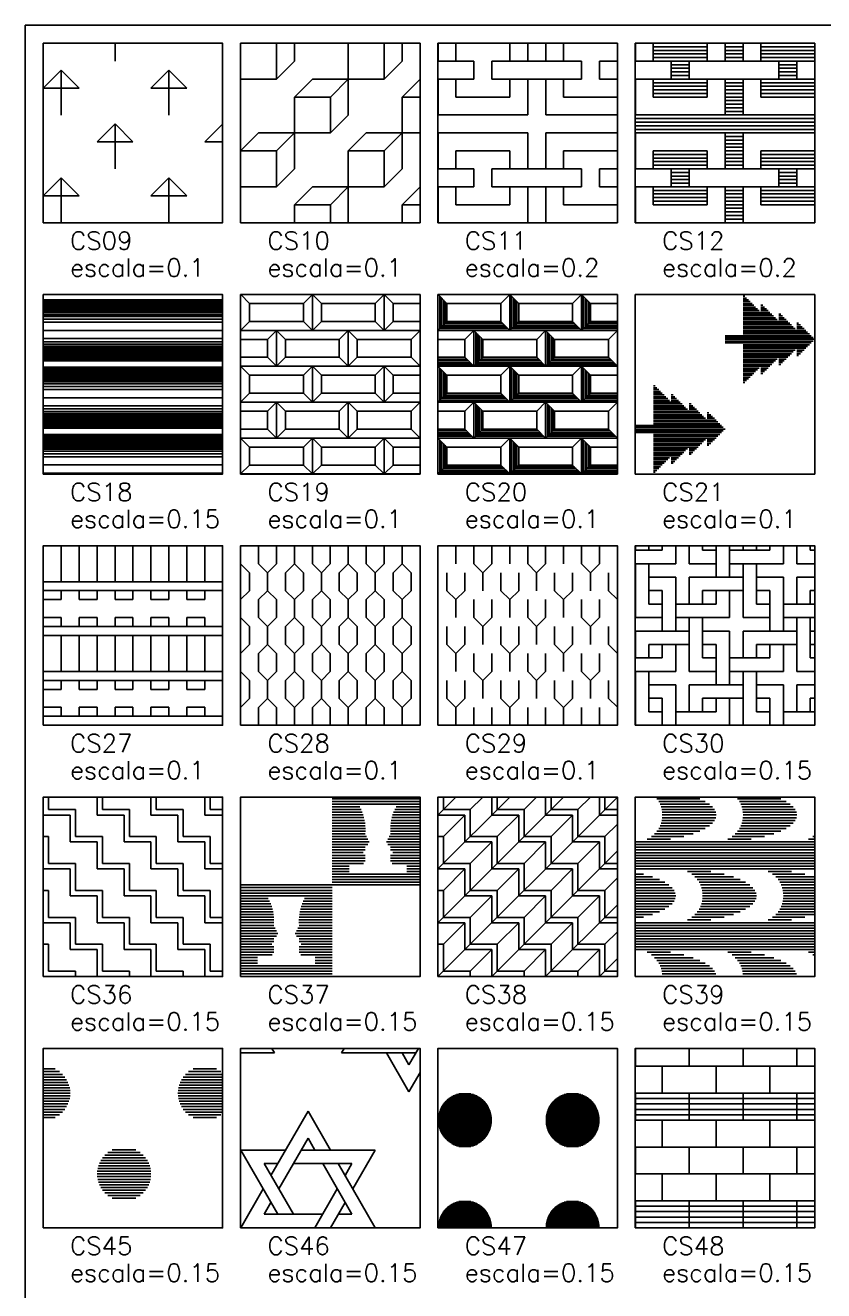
# Model space of a CAD drawing. Header units: inches. Extents: x -1 to 462, y -162 to 137.
# Drawn here: x 241 to 285.5, y 66.5 to 137 of the extents above; entities that cross this region are included whole.
import ezdxf

# ---------------------------------------------------------------- set-up
doc = ezdxf.new("R2010")
doc.units = ezdxf.units.IN
doc.header["$MEASUREMENT"] = 0
doc.layers.add('FORMATO', color=7, linetype='Continuous', plot=False)
for name, color, linetype in [('HATCH', 7, 'Continuous'), ('RECTANGLE', 7, 'Continuous'), ('TEXT', 5, 'Continuous')]:
    doc.layers.add(name, color=color, linetype=linetype)
doc.styles.add('nr', font='simplex.shx')

msp = doc.modelspace()

# ---------------------------------------------------------------- hatches: boundary and pattern name
at = {"layer": 'HATCH'}
h = msp.add_hatch(dxfattribs=at)
h.set_pattern_fill('CS09', color=256, scale=0.1, style=0, pattern_type=2)
h.set_pattern_definition([(90, (243, 126), (-3, 3), [2.5, -3.5]), (0, (242, 127.5), (3, 3), [2, -4]), (45, (242, 127.5), (-3, 3), [1.4142, -2.8284]), (135, (244, 127.5), (-3, -3), [1.4142, -2.8284])])
h.paths.add_polyline_path([(242, 126), (252, 126), (252, 136), (242, 136)])
h = msp.add_hatch(dxfattribs=at)
h.set_pattern_fill('CS10', color=256, scale=0.1, style=0, pattern_type=2)
h.set_pattern_definition([(90, (253, 126), (-3, 3), [4, -2]), (0, (251, 128), (3, 3), [4, -2]), (0, (253, 130), (3, 3), [2, -4]), (90, (255, 128), (-3, 3), [2, -4]), (45, (255, 130), (-3, 3), [1.4142, -2.8284]), (45, (255, 128), (-3, 3), [1.4142, -2.8284]), (45, (253, 130), (-3, 3), [1.4142, -2.8284])])
h.paths.add_polyline_path([(253, 126), (263, 126), (263, 136), (253, 136)])
h = msp.add_hatch(dxfattribs=at)
h.set_pattern_fill('CS11', color=256, scale=0.2, style=0, pattern_type=2)
h.set_pattern_definition([(90, (264, 126), (-6, 4e-16), [2, -1]), (90, (265, 127), (-3, 2e-16), [1, -1, 1, -3]), (90, (266, 128), (-6, 4e-16), [1, -5]), (90, (267, 128), (-6, 4e-16), [1, -5]), (90, (269, 126), (-6, 4e-16), [2, -1]), (0, (264, 126), (0, 6), [5, -1]), (0, (265, 127), (0, 3), [3, -3]), (0, (267, 128), (0, 6), [5, -1]), (0, (267, 129), (0, 6), [5, -1]), (0, (264, 131), (0, 6), [5, -1])])
h.paths.add_polyline_path([(264, 126), (274, 126), (274, 136), (264, 136)])
h = msp.add_hatch(dxfattribs=at)
h.set_pattern_fill('CS12', color=256, scale=0.2, style=0, pattern_type=2)
h.set_pattern_definition([(90, (275, 126), (-6, 4e-16), [2, -1]), (90, (276, 127), (-3, 2e-16), [1, -1, 1, -3]), (90, (277, 128), (-6, 4e-16), [1, -5]), (90, (278, 128), (-6, 4e-16), [1, -5]), (90, (280, 126), (-6, 4e-16), [2, -1]), (0, (275, 126), (0, 6), [5]), (0, (276, 127), (0, 3), [3, -1, 1, -1]), (0, (278, 128), (0, 6), [5]), (0, (278, 129), (0, 6), [5]), (0, (275, 131), (0, 6), [5]), (0, (276, 129.2), (0, 6), [3, -1, 1, -1]), (0, (276, 129.4), (0, 6), [3, -1, 1, -1]), (0, (276, 129.6), (0, 6), [3, -1, 1, -1]), (0, (276, 129.8), (0, 6), [3, -1, 1, -1]), (0, (276, 127.2), (0, 6), [3, -1, 1, -1]), (0, (276, 127.4), (0, 6), [3, -1, 1, -1]), (0, (276, 127.6), (0, 6), [3, -1, 1, -1]), (0, (276, 127.8), (0, 6), [3, -1, 1, -1]), (0, (277, 128.2), (0, 6), [1, -5]), (0, (277, 128.4), (0, 6), [1, -5]), (0, (277, 128.6), (0, 6), [1, -5]), (0, (277, 128.8), (0, 6), [1, -5]), (0, (275, 131.2), (0, 6), []), (0, (275, 131.4), (0, 6), []), (0, (275, 131.6), (0, 6), []), (0, (275, 131.8), (0, 6), []), (0, (280, 126.2), (0, 6), [1, -5]), (0, (280, 126.4), (0, 6), [1, -5]), (0, (280, 126.6), (0, 6), [1, -5]), (0, (280, 126.8), (0, 6), [1, -5]), (0, (280, 130.2), (0, 6), [1, -5]), (0, (280, 130.4), (0, 6), [1, -5]), (0, (280, 130.6), (0, 6), [1, -5]), (0, (280, 130.8), (0, 6), [1, -5])])
h.paths.add_polyline_path([(275, 126), (285, 126), (285, 136), (275, 136)])
h = msp.add_hatch(dxfattribs=at)
h.set_pattern_fill('CS18', color=256, scale=0.15, style=0, pattern_type=2)
h.set_pattern_definition([(0, (0, 1.697), (0, 3.75), []), (0, (0, 1.696), (5.4, 3.75), []), (0, (0, 1.6926), (5.4, 3.75), []), (0, (0, 1.6872), (5.4, 3.75), []), (0, (0, 1.6797), (5.4, 3.75), []), (0, (0, 1.6698), (5.4, 3.75), []), (0, (0, 1.6577), (5.4, 3.75), []), (0, (0, 1.643), (5.4, 3.75), []), (0, (0, 1.6263), (5.4, 3.75), []), (0, (0, 1.607), (5.4, 3.75), []), (0, (0, 1.585), (5.4, 3.75), []), (0, (0, 1.5608), (5.4, 3.75), []), (0, (0, 1.5334), (5.4, 3.75), []), (0, (0, 1.503), (5.4, 3.75), []), (0, (0, 1.4697), (5.4, 3.75), []), (0, (0, 1.433), (5.4, 3.75), []), (0, (0, 1.3926), (5.4, 3.75), []), (0, (0, 1.3483), (5.4, 3.75), []), (0, (0, 1.3), (5.4, 3.75), []), (0, (0, 1.2467), (5.4, 3.75), []), (0, (0, 1.1877), (5.4, 3.75), []), (0, (0, 1.1224), (5.4, 3.75), []), (0, (0, 1.0497), (5.4, 3.75), []), (0, (0, 0.9677), (5.4, 3.75), []), (0, (0, 0.8738), (5.4, 3.75), []), (0, (0, 0.7644), (5.4, 3.75), []), (0, (0, 0.63), (5.4, 3.75), []), (0, (0, 0.4497), (5.4, 3.75), []), (0, (0, 0), (5.4, 3.75), []), (0, (0, -0.4497), (5.4, 3.75), []), (0, (0, -0.63), (5.4, 3.75), []), (0, (0, -0.7644), (5.4, 3.75), []), (0, (0, -0.8738), (5.4, 3.75), []), (0, (0, -0.9677), (5.4, 3.75), []), (0, (0, -1.0497), (5.4, 3.75), []), (0, (0, -1.1224), (5.4, 3.75), []), (0, (0, -1.1877), (5.4, 3.75), []), (0, (0, -1.2467), (5.4, 3.75), []), (0, (0, -1.3), (5.4, 3.75), []), (0, (0, -1.3483), (5.4, 3.75), []), (0, (0, -1.3926), (5.4, 3.75), []), (0, (0, -1.433), (5.4, 3.75), []), (0, (0, -1.4697), (5.4, 3.75), []), (0, (0, -1.503), (5.4, 3.75), []), (0, (0, -1.5334), (5.4, 3.75), []), (0, (0, -1.5608), (5.4, 3.75), []), (0, (0, -1.585), (5.4, 3.75), []), (0, (0, -1.607), (5.4, 3.75), []), (0, (0, -1.6263), (5.4, 3.75), []), (0, (0, -1.643), (5.4, 3.75), []), (0, (0, -1.6577), (5.4, 3.75), []), (0, (0, -1.6698), (5.4, 3.75), []), (0, (0, -1.6797), (5.4, 3.75), []), (0, (0, -1.6872), (5.4, 3.75), []), (0, (0, -1.6926), (5.4, 3.75), []), (0, (0, -1.696), (5.4, 3.75), []), (0, (0, -1.697), (0, 3.75), [])])
h.paths.add_polyline_path([(242, 112), (252, 112), (252, 122), (242, 122)])
h = msp.add_hatch(dxfattribs=at)
h.set_pattern_fill('CS19', color=256, scale=0.1, style=0, pattern_type=2)
h.set_pattern_definition([(0, (253, 112), (0, 2), []), (90, (253, 112), (-2, 2), [2, -2]), (45, (253, 112), (0, 4), [0.7071, -2.1213]), (135, (257, 112), (-4, 4e-16), [0.7071, -2.1213]), (45, (256.5, 113.5), (0, 4), [0.7071, -2.1213]), (135, (253.5, 113.5), (-4, 4e-16), [0.7071, -2.1213]), (0, (253.5, 112.5), (2, 2), [3, -1]), (0, (253.5, 113.5), (2, 2), [3, -1]), (90, (253.5, 112.5), (-2, 2), [1, -3]), (90, (256.5, 112.5), (-2, 2), [1, -3])])
h.paths.add_polyline_path([(253, 112), (263, 112), (263, 122), (253, 122)])
h = msp.add_hatch(dxfattribs=at)
h.set_pattern_fill('CS20', color=256, scale=0.1, style=0, pattern_type=2)
h.set_pattern_definition([(0, (264, 112), (0, 2), []), (90, (264, 112), (-2, 2), [2, -2]), (45, (264, 112), (0, 4), [0.7071, -2.1213]), (135, (268, 112), (-4, 4e-16), [0.7071, -2.1213]), (45, (267.5, 113.5), (0, 4), [0.7071, -2.1213]), (135, (264.5, 113.5), (-4, 4e-16), [0.7071, -2.1213]), (0, (264.5, 112.5), (2, 2), [3, -1]), (0, (264.5, 113.5), (2, 2), [3, -1]), (90, (264.5, 112.5), (-2, 2), [1, -3]), (90, (267.5, 112.5), (-2, 2), [1, -3]), (0, (264.1, 112.1), (2, 2), [3.8, -0.2]), (0, (264.2, 112.2), (2, 2), [3.6, -0.4]), (0, (264.3, 112.3), (2, 2), [3.4, -0.6]), (0, (264.4, 112.4), (2, 2), [3.2, -0.8]), (90, (264.1, 112.1), (-2, 2), [1.8, -2.2]), (90, (264.2, 112.2), (-2, 2), [1.6, -2.4]), (90, (264.3, 112.3), (-2, 2), [1.4, -2.6]), (90, (264.4, 112.4), (-2, 2), [1.2, -2.8])])
h.paths.add_polyline_path([(264, 112), (274, 112), (274, 122), (264, 122)])
h = msp.add_hatch(dxfattribs=at)
h.set_pattern_fill('CS21', color=256, scale=0.1, style=0, pattern_type=2)
h.set_pattern_definition([(0, (276, 112.1), (5, 5), [0.1, -9.9]), (0, (276, 112.2), (5, 5), [0.2, -9.8]), (0, (276, 112.3), (5, 5), [0.3, -9.7]), (0, (276, 112.4), (5, 5), [0.4, -9.6]), (0, (276, 112.5), (5, 5), [0.5, -9.5]), (0, (276, 112.6), (5, 5), [0.6, -0.4, 0.1, -8.9]), (0, (276, 112.7), (5, 5), [0.7, -0.3, 0.2, -8.8]), (0, (276, 112.8), (5, 5), [0.8, -0.2, 0.3, -8.7]), (0, (276, 112.9), (5, 5), [0.9, -0.1, 0.4, -8.6]), (0, (276, 113), (5, 5), [1.5, -8.5]), (0, (276, 113.1), (5, 5), [1.6, -0.4, 0.1, -7.9]), (0, (276, 113.2), (5, 5), [1.7, -0.3, 0.2, -7.8]), (0, (276, 113.3), (5, 5), [1.8, -0.2, 0.3, -7.7]), (0, (276, 113.4), (5, 5), [1.9, -0.1, 0.4, -7.6]), (0, (276, 113.5), (5, 5), [2.5, -7.5]), (0, (276, 113.6), (5, 5), [2.6, -0.4, 0.1, -6.9]), (0, (276, 113.7), (5, 5), [2.7, -0.3, 0.2, -6.8]), (0, (276, 113.8), (5, 5), [2.8, -0.2, 0.3, -6.7]), (0, (276, 113.9), (5, 5), [2.9, -0.1, 0.4, -6.6]), (0, (276, 114), (5, 5), [3.5, -6.5]), (0, (276, 114.1), (5, 5), [3.6, -6.4]), (0, (276, 114.2), (5, 5), [3.7, -6.3]), (0, (275, 114.3), (5, 5), [4.8, -5.2]), (0, (275, 114.4), (5, 5), [4.9, -5.1]), (0, (275, 114.5), (5, 5), [5, -5]), (0, (275, 114.6), (5, 5), [4.9, -5.1]), (0, (275, 114.7), (5, 5), [4.8, -5.2]), (0, (276, 114.8), (5, 5), [3.7, -6.3]), (0, (276, 114.9), (5, 5), [3.6, -6.4]), (0, (276, 115), (5, 5), [3.5, -6.5]), (0, (276, 115.1), (5, 5), [2.9, -0.1, 0.4, -6.6]), (0, (276, 115.2), (5, 5), [2.8, -0.2, 0.3, -6.7]), (0, (276, 115.3), (5, 5), [2.7, -0.3, 0.2, -6.8]), (0, (276, 115.4), (5, 5), [2.6, -0.4, 0.1, -6.9]), (0, (276, 115.5), (5, 5), [2.5, -7.5]), (0, (276, 115.6), (5, 5), [1.9, -0.1, 0.4, -7.6]), (0, (276, 115.7), (5, 5), [1.8, -0.2, 0.3, -7.7]), (0, (276, 115.8), (5, 5), [1.7, -0.3, 0.2, -7.8]), (0, (276, 115.9), (5, 5), [1.6, -0.4, 0.1, -7.9]), (0, (276, 116), (5, 5), [1.5, -8.5]), (0, (276, 116.1), (5, 5), [0.9, -0.1, 0.4, -8.6]), (0, (276, 116.2), (5, 5), [0.8, -0.2, 0.3, -8.7]), (0, (276, 116.3), (5, 5), [0.7, -0.3, 0.2, -8.8]), (0, (276, 116.4), (5, 5), [0.6, -0.4, 0.1, -8.9]), (0, (276, 116.5), (5, 5), [0.5, -9.5]), (0, (276, 116.6), (5, 5), [0.4, -9.6]), (0, (276, 116.7), (5, 5), [0.3, -9.7]), (0, (276, 116.8), (5, 5), [0.2, -9.8]), (0, (276, 116.9), (5, 5), [0.1, -9.9])])
h.paths.add_polyline_path([(275, 112), (285, 112), (285, 122), (275, 122)])
h = msp.add_hatch(dxfattribs=at)
h.set_pattern_fill('CS27', color=256, scale=0.1, style=0, pattern_type=2)
h.set_pattern_definition([(0, (0, 0.5), (0, 2.5), []), (0, (0, 1), (0, 2.5), []), (0, (0, 0), (0, 5), [1, -1]), (0, (0, 4), (0, 5), [1, -1]), (90, (0, 0), (-1, 6e-17), [0.5, -0.5, 2, -0.5, 0.5, -1])])
h.paths.add_polyline_path([(242, 98), (252, 98), (252, 108), (242, 108)])
h = msp.add_hatch(dxfattribs=at)
h.set_pattern_fill('CS28', color=256, scale=0.1, style=0, pattern_type=2)
h.set_pattern_definition([(90, (0.5, 0.5), (-0.5, 1.5), [1, -2]), (135, (1, 0), (-1.5, -1.5), [0.707107, -1.414214]), (45, (1, 0), (-1.5, 1.5), [0.707107, -1.414214]), (45, (0.5, 1.5), (-1.5, 1.5), [0.707107, -1.414214]), (135, (1.5, 1.5), (-1.5, -1.5), [0.707107, -1.414214])])
h.paths.add_polyline_path([(253, 98), (263, 98), (263, 108), (253, 108)])
h = msp.add_hatch(dxfattribs=at)
h.set_pattern_fill('CS29', color=256, scale=0.1, style=0, pattern_type=2)
h.set_pattern_definition([(90, (0.5, 0.5), (-0.5, 1.5), [1, -2]), (135, (1, 0), (-1.5, -1.5), [0.707107, -1.414214]), (45, (1, 0), (-1.5, 1.5), [0.707107, -1.414214])])
h.paths.add_polyline_path([(264, 98), (274, 98), (274, 108), (264, 108)])
h = msp.add_hatch(dxfattribs=at)
h.set_pattern_fill('CS30', color=256, scale=0.15, style=0, pattern_type=2)
h.set_pattern_definition([(90, (275, 98), (-6, 4e-16), [3, -0.75, 1.5, -0.75]), (0, (275, 98), (0, 6), [1.5, -0.75, 3, -0.75]), (90, (280.25, 98), (-6, 4e-16), [1.5, -0.75, 3, -0.75]), (0, (275, 103.25), (0, 6), [3, -0.75, 1.5, -0.75]), (0, (275.75, 98.75), (0, 6), [0.75, -0.75, 2.25, -2.25]), (90, (279.5, 98.75), (-6, 4e-16), [0.75, -0.75, 2.25, -2.25]), (0, (275.75, 102.5), (0, 6), [2.25, -0.75, 0.75, -2.25]), (90, (275.75, 98.75), (-6, 4e-16), [2.25, -0.75, 0.75, -2.25]), (0, (278.75, 99.5), (0, 6), [2.25, -0.75, 0.75, -2.25]), (0, (278, 100.25), (0, 6), [3, -0.75, 1.5, -0.75]), (90, (278.75, 101.75), (-6, 4e-16), [2.25, -0.75, 0.75, -2.25]), (90, (278, 101), (-6, 4e-16), [3, -0.75, 1.5, -0.75]), (0, (278, 101), (0, 6), [1.5, -0.75, 3, -0.75]), (0, (278.75, 101.75), (0, 6), [0.75, -0.75, 2.25, -2.25]), (90, (276.5, 101.75), (-6, 4e-16), [0.75, -0.75, 2.25, -2.25]), (90, (277.25, 101), (-6, 4e-16), [1.5, -0.75, 3, -0.75])])
h.paths.add_polyline_path([(275, 98), (285, 98), (285, 108), (275, 108)])
h = msp.add_hatch(dxfattribs=at)
h.set_pattern_fill('CS36', color=256, scale=0.15, style=0, pattern_type=2)
h.set_pattern_definition([(90, (242, 84), (-1.5, 1.5), [1.5, -1.5]), (0, (242, 84), (1.5, 1.5), [1.5, -1.5]), (0, (242.3, 84.3), (1.5, 1.5), [1.5, -1.5]), (90, (242.3, 84.3), (-1.5, 1.5), [1.5, -1.5])])
h.paths.add_polyline_path([(242, 84), (252, 84), (252, 94), (242, 94)])
h = msp.add_hatch(dxfattribs=at)
h.set_pattern_fill('CS37', color=256, scale=0.15, style=0, pattern_type=2)
h.set_pattern_definition([(0, (253, 84), (0, 5.1), []), (0, (253, 84.15), (5.1, 5.1), [5.1, -5.1]), (0, (253, 84.3), (5.1, 5.1), [5.1, -5.1]), (0, (253, 84.45), (5.1, 5.1), [5.1, -5.1]), (0, (253, 84.6), (5.1, 5.1), [5.1, -5.1]), (0, (253, 84.75), (5.1, 5.1), [0.9405, -3.219, 0.9405, -5.1]), (0, (253, 84.9), (5.1, 5.1), [0.9405, -3.219, 0.9405, -5.1]), (0, (253, 85.05), (5.1, 5.1), [0.9405, -3.219, 0.9405, -5.1]), (0, (253, 85.2), (5.1, 5.1), [1.7505, -1.599, 1.7505, -5.1]), (0, (253, 85.35), (5.1, 5.1), [1.8405, -1.419, 1.8405, -5.1]), (0, (253, 85.5), (5.1, 5.1), [1.8405, -1.419, 1.8405, -5.1]), (0, (253, 85.65), (5.1, 5.1), [1.8405, -1.419, 1.8405, -5.1]), (0, (253, 85.8), (5.1, 5.1), [1.728, -1.644, 1.728, -5.1]), (0, (253, 85.95), (5.1, 5.1), [1.8405, -1.419, 1.8405, -5.1]), (0, (253, 86.1), (5.1, 5.1), [1.8405, -1.419, 1.8405, -5.1]), (0, (253, 86.25), (5.1, 5.1), [1.995, -1.11, 1.995, -5.1]), (0, (253, 86.4), (5.1, 5.1), [2.0655, -0.969, 2.0655, -5.1]), (0, (253, 86.55), (5.1, 5.1), [1.9905, -1.119, 1.9905, -5.1]), (0, (253, 86.7), (5.1, 5.1), [1.9155, -1.269, 1.9155, -5.1]), (0, (253, 86.85), (5.1, 5.1), [1.8405, -1.419, 1.8405, -5.1]), (0, (253, 87), (5.1, 5.1), [1.851, -1.398, 1.851, -5.1]), (0, (253, 87.15), (5.1, 5.1), [1.8525, -1.395, 1.8525, -5.1]), (0, (253, 87.3), (5.1, 5.1), [1.8465, -1.407, 1.8465, -5.1]), (0, (253, 87.45), (5.1, 5.1), [1.83, -1.44, 1.83, -5.1]), (0, (253, 87.6), (5.1, 5.1), [1.806, -1.488, 1.806, -5.1]), (0, (253, 87.75), (5.1, 5.1), [1.773, -1.554, 1.773, -5.1]), (0, (253, 87.9), (5.1, 5.1), [1.731, -1.638, 1.731, -5.1]), (0, (253, 88.05), (5.1, 5.1), [1.6785, -1.743, 1.6785, -5.1]), (0, (253, 88.2), (5.1, 5.1), [1.6155, -1.869, 1.6155, -5.1]), (0, (253, 88.35), (5.1, 5.1), [1.5405, -2.019, 1.5405, -5.1]), (0, (253, 88.5), (5.1, 5.1), [5.1, -5.1]), (0, (253, 88.65), (5.1, 5.1), [5.1, -5.1]), (0, (253, 88.8), (5.1, 5.1), [5.1, -5.1]), (0, (253, 88.95), (5.1, 5.1), [5.1, -5.1])])
h.paths.add_polyline_path([(253, 84), (263, 84), (263, 94), (253, 94)])
h = msp.add_hatch(dxfattribs=at)
h.set_pattern_fill('CS38', color=256, scale=0.15, style=0, pattern_type=2)
h.set_pattern_definition([(90, (264, 84), (-1.5, 1.5), [1.5, -1.5]), (0, (264, 84), (1.5, 1.5), [1.5, -1.5]), (0, (264.3, 84.3), (1.5, 1.5), [1.5, -1.5]), (90, (264.3, 84.3), (-1.5, 1.5), [1.5, -1.5]), (45, (265.8, 84.3), (-1.5, 1.5), [1.69706, -0.42426]), (45, (264, 84), (-1.5, 1.5), [])])
h.paths.add_polyline_path([(264, 84), (274, 84), (274, 94), (264, 94)])
h = msp.add_hatch(dxfattribs=at)
h.set_pattern_fill('CS39', color=256, scale=0.15, style=0, pattern_type=2)
h.set_pattern_definition([(0, (276.5, 84), (2.25, 4.5), [3, -1.5]), (0, (276.4923, 84.15), (2.25, 4.5), [2.9847, -1.5153]), (0, (276.4696, 84.3), (2.25, 4.5), [2.9391, -1.5609]), (0, (276.431, 84.45), (2.25, 4.5), [2.8617, -1.6383]), (0, (276.3748, 84.6), (2.25, 4.5), [2.7495, -1.7505]), (0, (276.299, 84.75), (2.25, 4.5), [2.598, -1.902]), (0, (276.2, 84.9), (2.25, 4.5), [2.4, -2.1]), (0, (276.071, 85.05), (2.25, 4.5), [2.1423, -2.3577]), (0, (275.9, 85.2), (2.25, 4.5), [1.8, -2.7]), (0, (275.6537, 85.35), (2.25, 4.5), [1.3074, -3.1926]), (0, (276.4923, 83.85), (2.25, 4.5), [2.9847, -1.5153]), (0, (276.4696, 83.7), (2.25, 4.5), [2.9391, -1.5609]), (0, (276.431, 83.55), (2.25, 4.5), [2.8617, -1.6383]), (0, (276.3748, 83.4), (2.25, 4.5), [2.7495, -1.7505]), (0, (276.299, 83.25), (2.25, 4.5), [2.598, -1.902]), (0, (276.2, 83.1), (2.25, 4.5), [2.4, -2.1]), (0, (276.071, 82.95), (2.25, 4.5), [2.1423, -2.3577]), (0, (275.9, 82.8), (2.25, 4.5), [1.8, -2.7]), (0, (275.6537, 82.65), (2.25, 4.5), [1.3074, -3.1926]), (0, (275, 85.5), (0, 4.5), []), (0, (275, 85.65), (0, 4.5), []), (0, (275, 85.8), (0, 4.5), []), (0, (275, 85.95), (0, 4.5), []), (0, (275, 86.1), (0, 4.5), []), (0, (275, 86.25), (0, 4.5), []), (0, (275, 86.4), (0, 4.5), []), (0, (275, 86.55), (0, 4.5), []), (0, (275, 86.7), (0, 4.5), []), (0, (275, 86.85), (0, 4.5), []), (0, (275, 87), (0, 4.5), [])])
h.paths.add_polyline_path([(275, 84), (285, 84), (285, 94), (275, 94)])
h = msp.add_hatch(dxfattribs=at)
h.set_pattern_fill('CS45', color=256, scale=0.15, style=0, pattern_type=2)
h.set_pattern_definition([(0, (250.346, 76.15), (4.5, 4.5), [1.308, -7.692]), (0, (250.1, 76.3), (4.5, 4.5), [1.8, -7.2]), (0, (249.929, 76.45), (4.5, 4.5), [2.142, -6.858]), (0, (249.8, 76.6), (4.5, 4.5), [2.4, -6.6]), (0, (249.701, 76.75), (4.5, 4.5), [2.598, -6.402]), (0, (249.6245, 76.9), (4.5, 4.5), [2.7495, -6.2505]), (0, (249.569, 77.05), (4.5, 4.5), [2.862, -6.138]), (0, (249.53, 77.2), (4.5, 4.5), [2.94, -6.06]), (0, (249.5075, 77.35), (4.5, 4.5), [2.985, -6.015]), (0, (249.5, 77.5), (4.5, 4.5), [3, -6]), (0, (250.346, 78.85), (4.5, 4.5), [1.308, -7.692]), (0, (250.1, 78.7), (4.5, 4.5), [1.8, -7.2]), (0, (249.929, 78.55), (4.5, 4.5), [2.142, -6.858]), (0, (249.8, 78.4), (4.5, 4.5), [2.4, -6.6]), (0, (249.701, 78.25), (4.5, 4.5), [2.598, -6.402]), (0, (249.6245, 78.1), (4.5, 4.5), [2.7495, -6.2505]), (0, (249.569, 77.95), (4.5, 4.5), [2.862, -6.138]), (0, (249.53, 77.8), (4.5, 4.5), [2.94, -6.06]), (0, (249.5075, 77.65), (4.5, 4.5), [2.985, -6.015])])
h.paths.add_polyline_path([(242, 70), (252, 70), (252, 80), (242, 80)])
h = msp.add_hatch(dxfattribs=at)
h.set_pattern_fill('CS46', color=256, scale=0.15, style=0, pattern_type=2)
h.set_pattern_definition([(0, (253, 70), (5.625, 9.743), [4.134, -0.866, 2.5, -3.75]), (60, (253, 70), (-5.625, 9.743), [2.5, -0.866, 4.134, -3.75]), (120, (260.5, 70), (-11.25, -1e-09), [4.134, -0.866, 2.5, -3.75]), (120, (256.75, 67.835), (-11.25, -1e-09), [2.5, -0.866, 4.134, -3.75]), (60, (256.75, 67.835), (-5.625, 9.743), [4.134, -0.866, 2.5, -3.75]), (0, (253, 74.33), (5.625, 9.743), [2.5, -0.866, 4.134, -3.75]), (0, (254.299, 70.75), (5.625, 9.743), [3.268, -0.866, 0.768, -6.348]), (120, (259.201, 70.75), (-11.25, -1e-09), [3.268, -0.866, 0.768, -6.348]), (240, (256.75, 74.995), (5.625, -9.743), [3.268, -0.866, 0.768, -6.348]), (60, (256.75, 69.335), (-5.625, 9.743), [3.268, -0.866, 0.768, -6.348]), (180, (259.201, 73.58), (-5.625, -9.743), [3.268, -0.866, 0.768, -6.348]), (300, (254.299, 73.58), (11.25, 1e-09), [3.268, -0.866, 0.768, -6.348])])
h.paths.add_polyline_path([(253, 70), (263, 70), (263, 80), (253, 80)])
h = msp.add_hatch(dxfattribs=at)
h.set_pattern_fill('CS47', color=256, scale=0.15, style=0, pattern_type=2)
h.set_pattern_definition([(0, (270, 70), (0, 6), [3, -3]), (0, (270, 70.0375), (0, 6), [2.9985, -3.0015]), (0, (270.0015, 70.075), (0, 6), [2.9955, -3.0045]), (0, (270.0045, 70.1125), (0, 6), [2.991, -3.009]), (0, (270.0075, 70.15), (0, 6), [2.985, -3.015]), (0, (270.012, 70.1875), (0, 6), [2.976, -3.024]), (0, (270.0165, 70.225), (0, 6), [2.9655, -3.0345]), (0, (270.0225, 70.2625), (0, 6), [2.9535, -3.0465]), (0, (270.03, 70.3), (0, 6), [2.94, -3.06]), (0, (270.039, 70.3375), (0, 6), [2.9235, -3.0765]), (0, (270.048, 70.375), (0, 6), [2.904, -3.096]), (0, (270.0585, 70.4125), (0, 6), [2.8845, -3.1155]), (0, (270.069, 70.45), (0, 6), [2.862, -3.138]), (0, (270.081, 70.4875), (0, 6), [2.8365, -3.1635]), (0, (270.0945, 70.525), (0, 6), [2.8095, -3.1905]), (0, (270.1095, 70.5625), (0, 6), [2.781, -3.219]), (0, (270.1245, 70.6), (0, 6), [2.7495, -3.2505]), (0, (270.1425, 70.6375), (0, 6), [2.715, -3.285]), (0, (270.1605, 70.675), (0, 6), [2.679, -3.321]), (0, (270.18, 70.7125), (0, 6), [2.64, -3.36]), (0, (270.201, 70.75), (0, 6), [2.598, -3.402]), (0, (270.2235, 70.7875), (0, 6), [2.553, -3.447]), (0, (270.2475, 70.825), (0, 6), [2.505, -3.495]), (0, (270.273, 70.8625), (0, 6), [2.454, -3.546]), (0, (270.3, 70.9), (0, 6), [2.4, -3.6]), (0, (270.3285, 70.9375), (0, 6), [2.3415, -3.6585]), (0, (270.36, 70.975), (0, 6), [2.28, -3.72]), (0, (270.393, 71.0125), (0, 6), [2.214, -3.786]), (0, (270.429, 71.05), (0, 6), [2.142, -3.858]), (0, (270.4665, 71.0875), (0, 6), [2.0655, -3.9345]), (0, (270.5085, 71.125), (0, 6), [1.9845, -4.0155]), (0, (270.552, 71.1625), (0, 6), [1.896, -4.104]), (0, (270.6, 71.2), (0, 6), [1.8, -4.2]), (0, (270.6525, 71.2375), (0, 6), [1.695, -4.305]), (0, (270.7095, 71.275), (0, 6), [1.581, -4.419]), (0, (270.774, 71.3125), (0, 6), [1.452, -4.548]), (0, (270.846, 71.35), (0, 6), [1.308, -4.692]), (0, (270.93, 71.3875), (0, 6), [1.14, -4.86]), (0, (271.032, 71.425), (0, 6), [0.936, -5.064]), (0, (271.167, 71.4625), (0, 6), [0.666, -5.334]), (0, (270, 69.9625), (0, 6), [2.9985, -3.0015]), (0, (270.0015, 69.925), (0, 6), [2.9955, -3.0045]), (0, (270.0045, 69.8875), (0, 6), [2.991, -3.009]), (0, (270.0075, 69.85), (0, 6), [2.985, -3.015]), (0, (270.012, 69.8125), (0, 6), [2.976, -3.024]), (0, (270.0165, 69.775), (0, 6), [2.9655, -3.0345]), (0, (270.0225, 69.7375), (0, 6), [2.9535, -3.0465]), (0, (270.03, 69.7), (0, 6), [2.94, -3.06]), (0, (270.039, 69.6625), (0, 6), [2.9235, -3.0765]), (0, (270.048, 69.625), (0, 6), [2.904, -3.096]), (0, (270.0585, 69.5875), (0, 6), [2.8845, -3.1155]), (0, (270.069, 69.55), (0, 6), [2.862, -3.138]), (0, (270.081, 69.5125), (0, 6), [2.8365, -3.1635]), (0, (270.0945, 69.475), (0, 6), [2.8095, -3.1905]), (0, (270.1095, 69.4375), (0, 6), [2.781, -3.219]), (0, (270.1245, 69.4), (0, 6), [2.7495, -3.2505]), (0, (270.1425, 69.3625), (0, 6), [2.715, -3.285]), (0, (270.1605, 69.325), (0, 6), [2.679, -3.321]), (0, (270.18, 69.2875), (0, 6), [2.64, -3.36]), (0, (270.201, 69.25), (0, 6), [2.598, -3.402]), (0, (270.2235, 69.2125), (0, 6), [2.553, -3.447]), (0, (270.2475, 69.175), (0, 6), [2.505, -3.495]), (0, (270.273, 69.1375), (0, 6), [2.454, -3.546]), (0, (270.3, 69.1), (0, 6), [2.4, -3.6]), (0, (270.3285, 69.0625), (0, 6), [2.3415, -3.6585]), (0, (270.36, 69.025), (0, 6), [2.28, -3.72]), (0, (270.393, 68.9875), (0, 6), [2.214, -3.786]), (0, (270.429, 68.95), (0, 6), [2.142, -3.858]), (0, (270.4665, 68.9125), (0, 6), [2.0655, -3.9345]), (0, (270.5085, 68.875), (0, 6), [1.9845, -4.0155]), (0, (270.552, 68.8375), (0, 6), [1.896, -4.104]), (0, (270.6, 68.8), (0, 6), [1.8, -4.2]), (0, (270.6525, 68.7625), (0, 6), [1.695, -4.305]), (0, (270.7095, 68.725), (0, 6), [1.581, -4.419]), (0, (270.774, 68.6875), (0, 6), [1.452, -4.548]), (0, (270.846, 68.65), (0, 6), [1.308, -4.692]), (0, (270.93, 68.6125), (0, 6), [1.14, -4.86]), (0, (271.032, 68.575), (0, 6), [0.936, -5.064]), (0, (271.167, 68.5375), (0, 6), [0.666, -5.334])])
h.paths.add_polyline_path([(264, 70), (274, 70), (274, 80), (264, 80)])
h = msp.add_hatch(dxfattribs=at)
h.set_pattern_fill('CS48', color=256, scale=0.15, style=0, pattern_type=2)
h.set_pattern_definition([(0, (275, 70), (0, 1.5), []), (90, (275, 70), (-1.5, 1.5), [1.5, -1.5]), (0, (275, 70.3), (0, 6), []), (0, (275, 70.6), (0, 6), []), (0, (275, 70.9), (0, 6), []), (0, (275, 71.2), (0, 6), [])])
h.paths.add_polyline_path([(275, 70), (285, 70), (285, 80), (275, 80)])

# ---------------------------------------------------------------- linework, layer by layer
at = {"layer": 'FORMATO'}
msp.add_lwpolyline([(241, -4), (341, -4), (341, 137), (241, 137)], close=True, dxfattribs=at)
at = {"layer": 'RECTANGLE'}
for points in [[(242, 126), (252, 126), (252, 136), (242, 136)], [(253, 126), (263, 126), (263, 136), (253, 136)], [(264, 126), (274, 126), (274, 136), (264, 136)], [(275, 126), (285, 126), (285, 136), (275, 136)], [(242, 112), (252, 112), (252, 122), (242, 122)], [(253, 112), (263, 112), (263, 122), (253, 122)], [(264, 112), (274, 112), (274, 122), (264, 122)], [(275, 112), (285, 112), (285, 122), (275, 122)], [(242, 98), (252, 98), (252, 108), (242, 108)], [(253, 98), (263, 98), (263, 108), (253, 108)], [(264, 98), (274, 98), (274, 108), (264, 108)], [(275, 98), (285, 98), (285, 108), (275, 108)], [(242, 84), (252, 84), (252, 94), (242, 94)], [(253, 84), (263, 84), (263, 94), (253, 94)], [(264, 84), (274, 84), (274, 94), (264, 94)], [(275, 84), (285, 84), (285, 94), (275, 94)], [(242, 70), (252, 70), (252, 80), (242, 80)], [(253, 70), (263, 70), (263, 80), (253, 80)], [(264, 70), (274, 70), (274, 80), (264, 80)], [(275, 70), (285, 70), (285, 80), (275, 80)]]:
    msp.add_lwpolyline(points, close=True, dxfattribs=at)

# ---------------------------------------------------------------- texts
at = {"layer": 'TEXT', "style": 'nr'}
for s, p in [('CS09', (243.5, 124.5)), ('CS10', (254.5, 124.5)), ('CS11', (265.5, 124.5)), ('CS12', (276.5, 124.5)), ('escala=0.1', (243.5, 123)), ('escala=0.1', (254.5, 123)), ('escala=0.2', (265.5, 123)), ('escala=0.2', (276.5, 123)), ('CS18', (243.5, 110.5)), ('CS19', (254.5, 110.5)), ('CS20', (265.5, 110.5)), ('CS21', (276.5, 110.5)), ('escala=0.15', (243.5, 109)), ('escala=0.1', (254.5, 109)), ('escala=0.1', (265.5, 109)), ('escala=0.1', (276.5, 109)), ('CS27', (243.5, 96.5)), ('CS28', (254.5, 96.5)), ('CS29', (265.5, 96.5)), ('CS30', (276.5, 96.5)), ('escala=0.1', (243.5, 95)), ('escala=0.1', (254.5, 95)), ('escala=0.1', (265.5, 95)), ('escala=0.15', (276.5, 95)), ('CS36', (243.5, 82.5)), ('CS37', (254.5, 82.5)), ('CS38', (265.5, 82.5)), ('CS39', (276.5, 82.5)), ('escala=0.15', (243.5, 81)), ('escala=0.15', (254.5, 81)), ('escala=0.15', (265.5, 81)), ('escala=0.15', (276.5, 81)), ('CS45', (243.5, 68.5)), ('CS46', (254.5, 68.5)), ('CS47', (265.5, 68.5)), ('CS48', (276.5, 68.5)), ('escala=0.15', (243.5, 67)), ('escala=0.15', (254.5, 67)), ('escala=0.15', (265.5, 67)), ('escala=0.15', (276.5, 67))]:
    msp.add_text(s, height=1, dxfattribs=at).set_placement(p)

doc.saveas('drawing.dxf')
